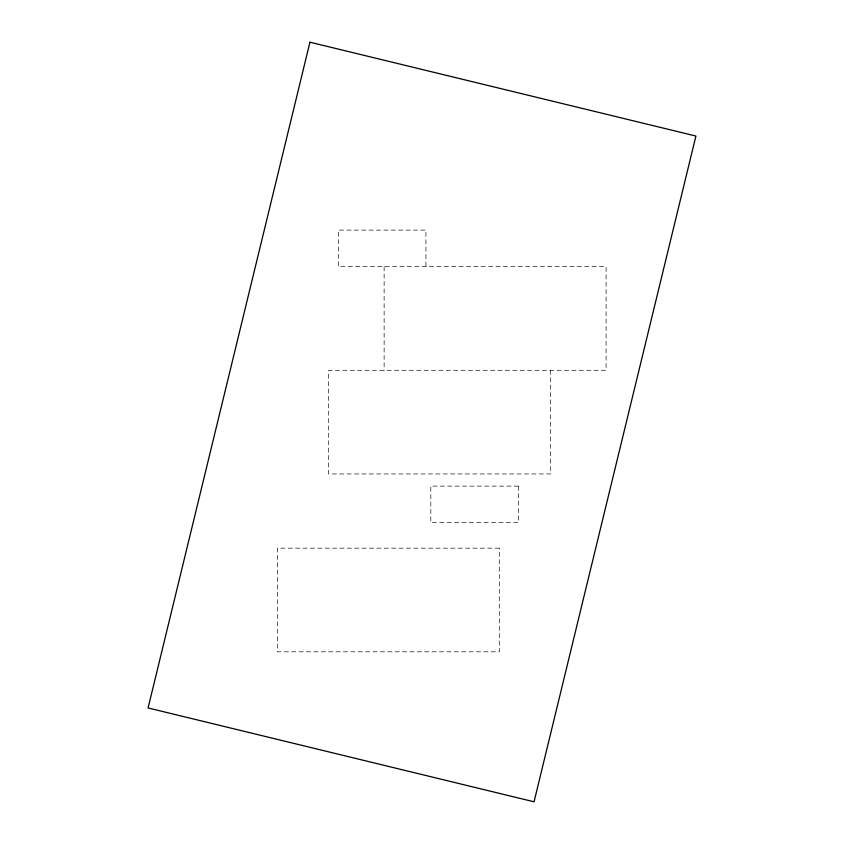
<?xml version="1.0" encoding="UTF-8"?>
<svg xmlns="http://www.w3.org/2000/svg" width="844" height="844" viewBox="0 0 844 844"><rect width="100%" height="100%" fill="white"/><g stroke="black" fill="none" stroke-linecap="round" stroke-linejoin="round"><path stroke-width="0.63" stroke-dasharray="4.22 3.17" d="M550.604 370.294L550.604 473.959L328.632 473.959L328.632 370.294L606.097 370.294L606.097 266.641L338.307 266.641L338.307 230.117L425.914 230.117L425.914 266.641M384.125 266.641L384.125 370.294M518.427 486.123L430.82 486.123L430.82 522.647L518.427 522.647L518.427 486.123M499.3 548.157L277.328 548.157L277.328 651.811L499.3 651.811L499.3 548.157"/><path stroke-width="1.27" d="M309.948 42.2L148.08 707.958L534.052 801.8L695.92 136.042L309.948 42.2"/></g></svg>
